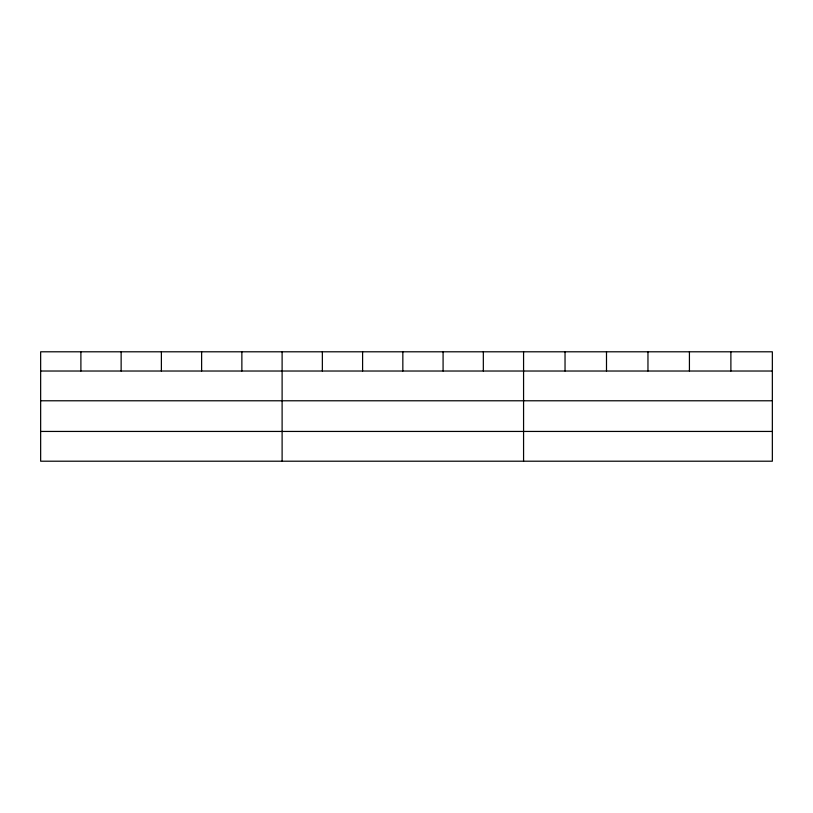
<?xml version="1.0" encoding="UTF-8"?>
<svg xmlns="http://www.w3.org/2000/svg" width="813" height="813" viewBox="0 0 813 813"><rect width="100%" height="100%" fill="white"/><g stroke="black" fill="none" stroke-linecap="round" stroke-linejoin="round"><path stroke-width="1.22" d="M772.35 400.779L772.35 351.795L40.65 351.795L40.65 461.205L772.35 461.205L772.35 400.779L40.65 400.779M40.65 371.023L772.35 371.023M40.65 431.439L772.35 431.439M730.887 351.795L730.887 371.023M689.424 351.795L689.424 371.023M647.961 351.795L647.961 371.023M606.498 351.795L606.498 371.023M565.035 351.795L565.035 371.023M523.572 351.795L523.572 461.205M483.329 351.795L483.329 371.023M443.085 351.795L443.085 371.023M402.841 351.795L402.841 371.023M362.598 351.795L362.598 371.023M322.355 351.795L322.355 371.023M282.111 351.795L282.111 461.205M241.868 351.795L241.868 371.023M201.624 351.795L201.624 371.023M161.381 351.795L161.381 371.023M121.137 351.795L121.137 371.023M80.894 351.795L80.894 371.023"/></g></svg>
